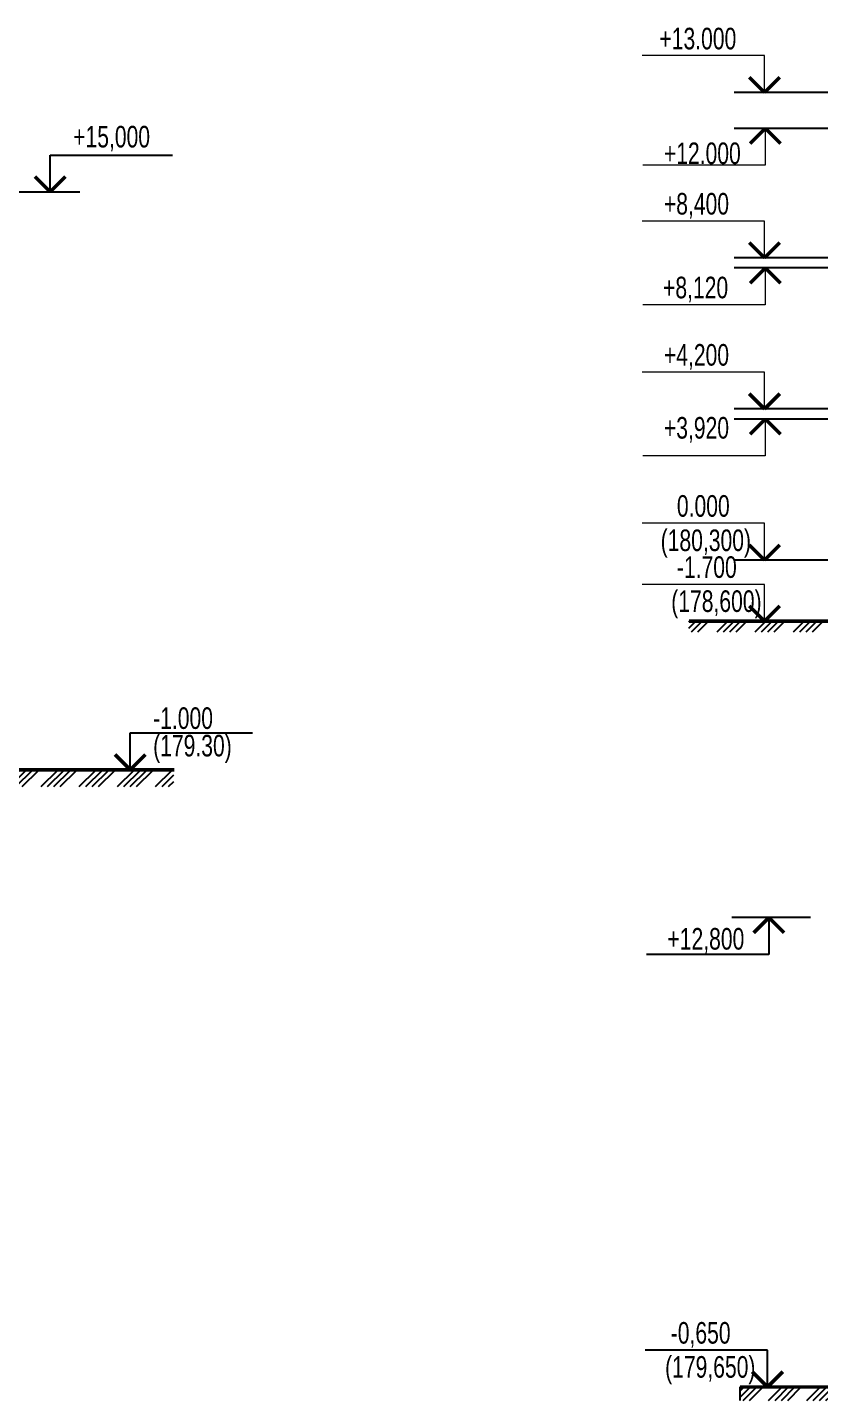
# Model space of a CAD drawing. Header units: millimetres. Extents: x 72758 to 367830, y 150032 to 293149.
# Drawn here: x 218701 to 240717, y 249339 to 287509 of the extents above; entities that cross this region are included whole.
import ezdxf

# ---------------------------------------------------------------- set-up
doc = ezdxf.new("R2010")
doc.units = ezdxf.units.MM
doc.linetypes.add('CENTER', pattern=[2, 1.25, -0.25, 0.25, -0.25])
doc.layers.add('AX2', color=163, linetype='CENTER')
doc.styles.get("Standard").update_dxf_attribs({"font": 'Arial.ttf'})

# ---------------------------------------------------------------- blocks, each defined once
blk = doc.blocks.new('O2')
at = {"layer": 'AX2', "linetype": 'Continuous', "lineweight": 0, "ltscale": 500}
for p, q in [((0, 5.12), (17, 5.12)), ((0, 0), (0, 5.12))]:
    blk.add_line(p, q, dxfattribs=at)
at = {"layer": 'AX2', "linetype": 'Continuous', "lineweight": 0, "ltscale": 500, "const_width": 0.5}
for points in [[(0, 0), (-2.12, 2.12)], [(0, 0), (2.12, 2.12)]]:
    blk.add_lwpolyline(points, dxfattribs=at)
blk = doc.blocks.new('O1')
at = {"layer": 'AX2', "linetype": 'Continuous', "ltscale": 500}
for p, q in [((0, 5.12), (-17, 5.12)), ((0, 0), (0, 5.12))]:
    blk.add_line(p, q, dxfattribs=at)
at = {"layer": 'AX2', "linetype": 'Continuous', "ltscale": 500, "const_width": 0.5}
for points in [[(0, 0), (-2.12, 2.12)], [(0, 0), (2.12, 2.12)]]:
    blk.add_lwpolyline(points, dxfattribs=at)

msp = doc.modelspace()

# ---------------------------------------------------------------- hatches: boundary and pattern name
at = {"linetype": 'Continuous', "ltscale": 2000}
h = msp.add_hatch(dxfattribs=at)
h.set_pattern_fill('ANSI34', color=0, scale=1000, style=0)
h.set_pattern_definition([(45, (-22987.74, 448963.9), (-530.33, 530.33), []), (45, (-22810.96, 448963.9), (-530.33, 530.33), []), (45, (-22634.2, 448963.9), (-530.33, 530.33), []), (45, (-22457.4, 448963.9), (-530.33, 530.33), [])])
h.paths.add_polyline_path([(242735, 270707), (237088, 270707), (237088, 271003), (239187, 271003), (242525, 271003), (242735, 271003)])
h = msp.add_hatch(dxfattribs=at)
h.set_pattern_fill('ANSI34', color=0, scale=1000, style=0)
h.set_pattern_definition([(45, (-53225.5, 446998.54), (-530.3301, 530.3301), []), (45, (-53048.74, 446998.54), (-530.3301, 530.3301), []), (45, (-52872, 446998.54), (-530.3301, 530.3301), []), (45, (-52695.2, 446998.54), (-530.3301, 530.3301), [])])
h.paths.add_polyline_path([(222765, 266404), (222765, 266867), (217144, 266867), (217144, 266404)])
h.paths.add_polyline_path([(216903, 266867), (216903, 266404), (217144, 266404), (217144, 266867)])
h = msp.add_hatch(dxfattribs=at)
h.set_pattern_fill('ANSI34', color=0, scale=1000, style=0)
h.set_pattern_definition([(45, (398429.9, 424375.96), (-530.33, 530.33), []), (45, (398606.64, 424375.96), (-530.33, 530.33), []), (45, (398783.4, 424375.96), (-530.33, 530.33), []), (45, (398960.2, 424375.96), (-530.33, 530.33), [])])
h.paths.add_polyline_path([(259819, 249716), (259819, 249986), (241219, 249986), (241219, 249716)])
h.paths.add_polyline_path([(264740, 249716), (264740, 249986), (260219, 249986), (259819, 249986), (259819, 249716)])
h.paths.add_polyline_path([(238503, 249716), (238503, 249339), (240992, 249339), (240992, 249716), (240942, 249716), (239271, 249716)])
h.paths.add_polyline_path([(241219, 249716), (241219, 249986), (241019, 249986), (241019, 249716)])

# ---------------------------------------------------------------- linework, layer by layer
at = {"color": 0, "ltscale": 2000}
for p, q in [((241118, 285703), (238347, 285703)), ((241118, 284703), (238347, 284703)), ((241118, 281103), (238347, 281103)), ((241118, 280823), (238347, 280823)), ((241118, 276903), (238347, 276903)), ((241118, 276623), (238347, 276623)), ((241118, 272703), (238347, 272703)), ((241118, 271003), (238347, 271003)), ((240470, 262766), (238278, 262766)), ((238503, 249716), (238503, 249339))]:
    msp.add_line(p, q, dxfattribs=at)
at = {"color": 0, "linetype": 'Continuous', "ltscale": 2000}
msp.add_line((217852, 282939), (220152, 282939), dxfattribs=at)
for points in [[(237088, 271003, 100, 100, 0), (242725, 271003, 0, 0, 0)], [(217344, 266875, 100, 100, 0), (222787, 266875, 0, 0, 0)]]:
    msp.add_lwpolyline(points, format="xyseb", dxfattribs=at)
at = {"color": 0, "ltscale": 2000, "const_width": 100}
msp.add_lwpolyline([(241019, 249716), (238503, 249716)], dxfattribs=at)

# ---------------------------------------------------------------- block references
at = {"color": 0, "linetype": 'Continuous', "ltscale": 500, "yscale": 200, "zscale": 200}
for name, p, xscale in [('O2', (239187, 285703), -200), ('O1', (219332, 282939), -200), ('O2', (239187, 281103), -200), ('O2', (239187, 276903), -200), ('O2', (239187, 272703), -200), ('O2', (239187, 271003), -200), ('O1', (221556, 266875), -200), ('O1', (239271, 249716), 200)]:
    msp.add_blockref(name, p, dxfattribs=dict(at, xscale=xscale))
at = {"color": 0, "linetype": 'Continuous', "ltscale": 500, "yscale": 200, "zscale": 200, "rotation": 180}
for name, p, xscale in [('O2', (239210, 284703), 200), ('O2', (239210, 280823), 200), ('O2', (239210, 276623), 200), ('O1', (239311, 262766), -199.9999999999999)]:
    msp.add_blockref(name, p, dxfattribs=dict(at, xscale=xscale))

# ---------------------------------------------------------------- texts
at = {"color": 0, "linetype": 'Continuous', "ltscale": 500, "width": 0.7}
for s, p in [('+13.000', (236266, 286900)), ('+15,000', (219971, 284173)), ('+12.000', (236391, 283711)), ('+8,400', (236391, 282308)), ('+8,120', (236367, 279980)), ('+4,200', (236391, 278108)), ('+3,920', (236391, 276080)), ('0.000', (236752, 273908)), ('(180,300)', (236301, 272953)), ('-1.700', (236752, 272208)), ('(178,600)', (236595, 271261)), ('-1.000', (222194, 268009)), ('(179.30)', (222194, 267244)), ('+12,800', (236489, 261875)), ('-0,650', (236581, 250921)), ('(179,650)', (236424, 249974))]:
    msp.add_text(s, height=600, dxfattribs=at).set_placement(p)

doc.saveas('drawing.dxf')
